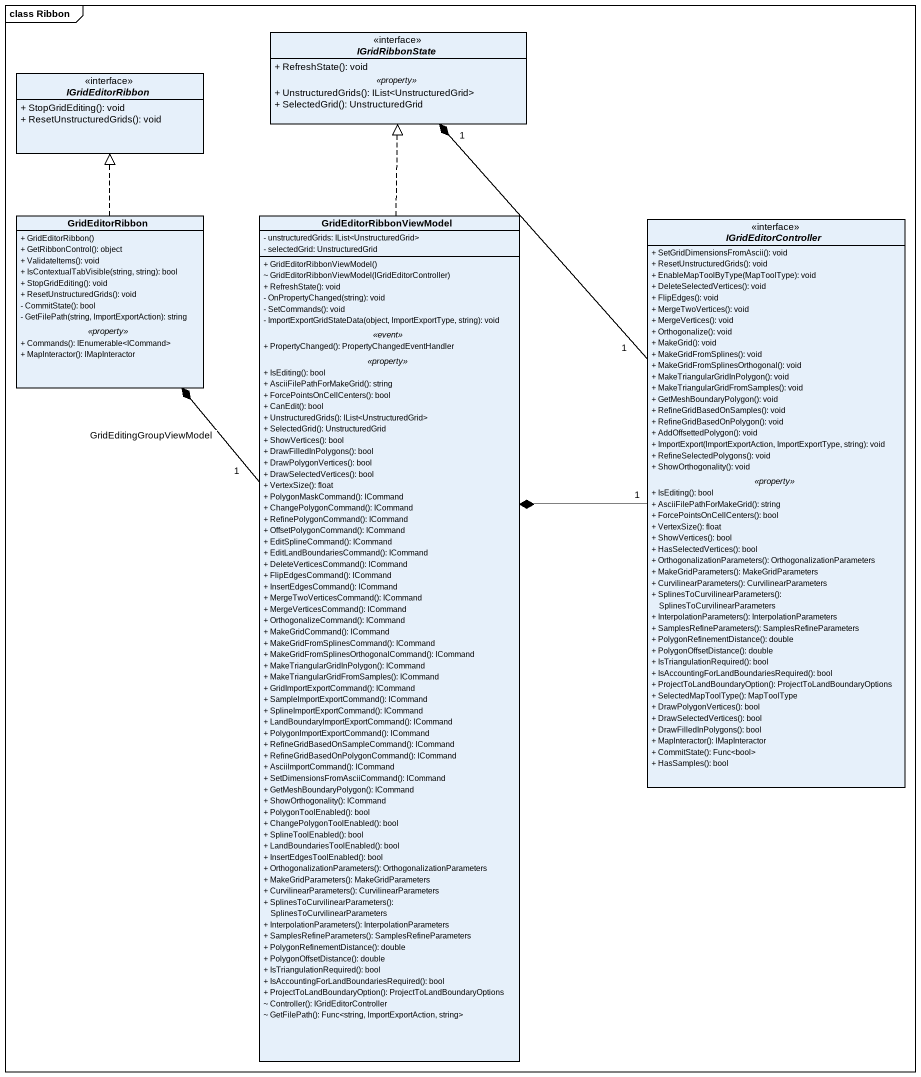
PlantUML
@startuml
mainframe class Ribbon
hide circle
hide empty members
skinparam classAttributeIconSize 0
interface IGridRibbonState {
  + RefreshState(): void
  .. <<property>> ..
  + UnstructuredGrids(): IList<UnstructuredGrid>
  + SelectedGrid(): UnstructuredGrid
}
interface IGridEditorRibbon {
  + StopGridEditing(): void
  + ResetUnstructuredGrids(): void
}
class GridEditorRibbon {
  + GridEditorRibbon()
  + GetRibbonControl(): object
  + ValidateItems(): void
  + IsContextualTabVisible(string, string): bool
  + StopGridEditing(): void
  + ResetUnstructuredGrids(): void
  - CommitState(): bool
  - GetFilePath(string, ImportExportAction): string
  .. <<property>> ..
  + Commands(): IEnumerable<ICommand>
  + MapInteractor(): IMapInteractor
}
class GridEditorRibbonViewModel {
  - unstructuredGrids: IList<UnstructuredGrid>
  - selectedGrid: UnstructuredGrid
  --
  + GridEditorRibbonViewModel()
  ~ GridEditorRibbonViewModel(IGridEditorController)
  + RefreshState(): void
  - OnPropertyChanged(string): void
  - SetCommands(): void
  - ImportExportGridStateData(object, ImportExportType, string): void
  .. <<event>> ..
  + PropertyChanged(): PropertyChangedEventHandler
  .. <<property>> ..
  + IsEditing(): bool
  + AsciiFilePathForMakeGrid(): string
  + ForcePointsOnCellCenters(): bool
  + CanEdit(): bool
  + UnstructuredGrids(): IList<UnstructuredGrid>
  + SelectedGrid(): UnstructuredGrid
  + ShowVertices(): bool
  + DrawFilledInPolygons(): bool
  + DrawPolygonVertices(): bool
  + DrawSelectedVertices(): bool
  + VertexSize(): float
  + PolygonMaskCommand(): ICommand
  + ChangePolygonCommand(): ICommand
  + RefinePolygonCommand(): ICommand
  + OffsetPolygonCommand(): ICommand
  + EditSplineCommand(): ICommand
  + EditLandBoundariesCommand(): ICommand
  + DeleteVerticesCommand(): ICommand
  + FlipEdgesCommand(): ICommand
  + InsertEdgesCommand(): ICommand
  + MergeTwoVerticesCommand(): ICommand
  + MergeVerticesCommand(): ICommand
  + OrthogonalizeCommand(): ICommand
  + MakeGridCommand(): ICommand
  + MakeGridFromSplinesCommand(): ICommand
  + MakeGridFromSplinesOrthogonalCommand(): ICommand
  + MakeTriangularGridInPolygon(): ICommand
  + MakeTriangularGridFromSamples(): ICommand
  + GridImportExportCommand(): ICommand
  + SampleImportExportCommand(): ICommand
  + SplineImportExportCommand(): ICommand
  + LandBoundaryImportExportCommand(): ICommand
  + PolygonImportExportCommand(): ICommand
  + RefineGridBasedOnSampleCommand(): ICommand
  + RefineGridBasedOnPolygonCommand(): ICommand
  + AsciiImportCommand(): ICommand
  + SetDimensionsFromAsciiCommand(): ICommand
  + GetMeshBoundaryPolygon(): ICommand
  + ShowOrthogonality(): ICommand
  + PolygonToolEnabled(): bool
  + ChangePolygonToolEnabled(): bool
  + SplineToolEnabled(): bool
  + LandBoundariesToolEnabled(): bool
  + InsertEdgesToolEnabled(): bool
  + OrthogonalizationParameters(): OrthogonalizationParameters
  + MakeGridParameters(): MakeGridParameters
  + CurvilinearParameters(): CurvilinearParameters
  + SplinesToCurvilinearParameters(): SplinesToCurvilinearParameters
  + InterpolationParameters(): InterpolationParameters
  + SamplesRefineParameters(): SamplesRefineParameters
  + PolygonRefinementDistance(): double
  + PolygonOffsetDistance(): double
  + IsTriangulationRequired(): bool
  + IsAccountingForLandBoundariesRequired(): bool
  + ProjectToLandBoundaryOption(): ProjectToLandBoundaryOptions
  ~ Controller(): IGridEditorController
  ~ GetFilePath(): Func<string, ImportExportAction, string>
}
interface IGridEditorController {
  + SetGridDimensionsFromAscii(): void
  + ResetUnstructuredGrids(): void
  + EnableMapToolByType(MapToolType): void
  + DeleteSelectedVertices(): void
  + FlipEdges(): void
  + MergeTwoVertices(): void
  + MergeVertices(): void
  + Orthogonalize(): void
  + MakeGrid(): void
  + MakeGridFromSplines(): void
  + MakeGridFromSplinesOrthogonal(): void
  + MakeTriangularGridInPolygon(): void
  + MakeTriangularGridFromSamples(): void
  + GetMeshBoundaryPolygon(): void
  + RefineGridBasedOnSamples(): void
  + RefineGridBasedOnPolygon(): void
  + AddOffsettedPolygon(): void
  + ImportExport(ImportExportAction, ImportExportType, string): void
  + RefineSelectedPolygons(): void
  + ShowOrthogonality(): void
  .. <<property>> ..
  + IsEditing(): bool
  + AsciiFilePathForMakeGrid(): string
  + ForcePointsOnCellCenters(): bool
  + VertexSize(): float
  + ShowVertices(): bool
  + HasSelectedVertices(): bool
  + OrthogonalizationParameters(): OrthogonalizationParameters
  + MakeGridParameters(): MakeGridParameters
  + CurvilinearParameters(): CurvilinearParameters
  + SplinesToCurvilinearParameters(): SplinesToCurvilinearParameters
  + InterpolationParameters(): InterpolationParameters
  + SamplesRefineParameters(): SamplesRefineParameters
  + PolygonRefinementDistance(): double
  + PolygonOffsetDistance(): double
  + IsTriangulationRequired(): bool
  + IsAccountingForLandBoundariesRequired(): bool
  + ProjectToLandBoundaryOption(): ProjectToLandBoundaryOptions
  + SelectedMapToolType(): MapToolType
  + DrawPolygonVertices(): bool
  + DrawSelectedVertices(): bool
  + DrawFilledInPolygons(): bool
  + MapInteractor(): IMapInteractor
  + CommitState(): Func<bool>
  + HasSamples(): bool
}
GridEditorRibbon .up.|> IGridEditorRibbon
GridEditorRibbonViewModel .up.|> IGridRibbonState
GridEditorRibbonViewModel "1" -up-* GridEditorRibbon : GridEditingGroupViewModel
IGridEditorController "1" -up-* "1" IGridRibbonState
IGridEditorController "1" -left-* GridEditorRibbonViewModel
@enduml
